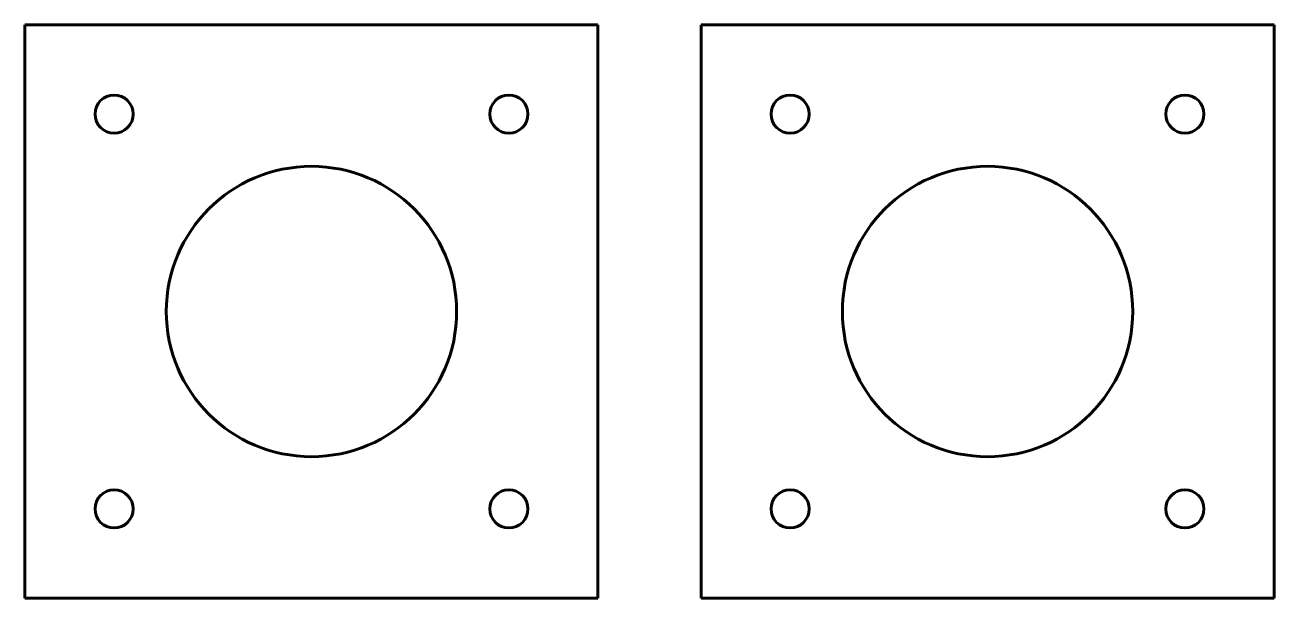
# Model space of a CAD drawing. Header units: millimetres. Extents: x -22.5 to 75.6, y -22.5 to 22.5.
import ezdxf

# ---------------------------------------------------------------- set-up
doc = ezdxf.new("R2010")
doc.units = ezdxf.units.MM
doc.linetypes.add('K5LT_BASIC', pattern=[0])

msp = doc.modelspace()

# ---------------------------------------------------------------- linework, layer by layer
at = {"color": 143, "linetype": 'K5LT_BASIC', "lineweight": 60, "true_color": 0x33acca}
for p, q in [((-22.5, -22.5), (-22.5, 22.5)), ((-22.5, 22.5), (22.5, 22.5)), ((22.5, 22.5), (22.5, -22.5)), ((30.593, -22.5), (30.593, 22.5)), ((30.593, 22.5), (75.593, 22.5)), ((75.593, 22.5), (75.593, -22.5)), ((22.5, -22.5), (-22.5, -22.5)), ((75.593, -22.5), (30.593, -22.5))]:
    msp.add_line(p, q, dxfattribs=at)
for centre, radius in [((-15.5, 15.5), 1.5), ((15.5, 15.5), 1.5), ((37.593, 15.5), 1.5), ((68.593, 15.5), 1.5), ((0, 0), 11.4), ((53.093, 0), 11.4), ((-15.5, -15.5), 1.5), ((15.5, -15.5), 1.5), ((37.593, -15.5), 1.5), ((68.593, -15.5), 1.5)]:
    msp.add_circle(centre, radius, dxfattribs=at)

doc.saveas('drawing.dxf')
